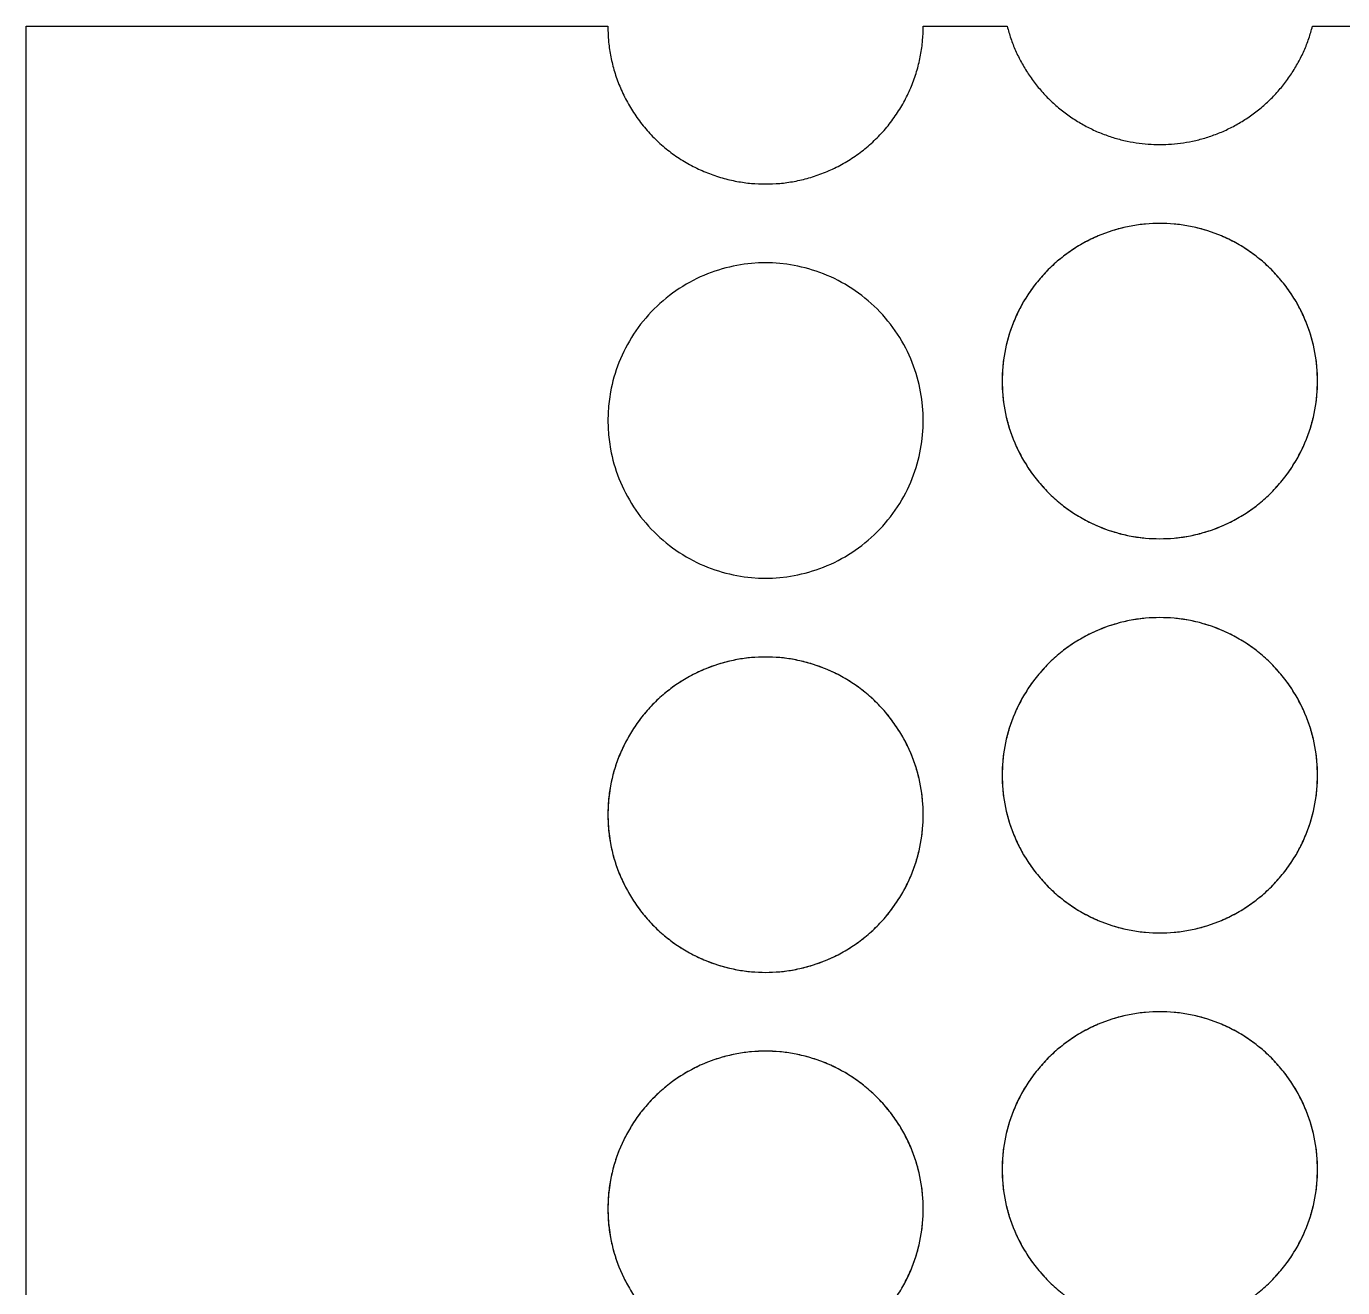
# Model space of a CAD drawing. Extents: x 85 to 185, y 98 to 200.
# Drawn here: x 85 to 111.71, y 174.4 to 200 of the extents above; entities that cross this region are included whole.
import ezdxf

# ---------------------------------------------------------------- set-up
doc = ezdxf.new("R2010")
doc.units = 0
doc.header["$MEASUREMENT"] = 0
doc.layers.get('0').update_dxf_attribs({"linetype": 'CONTINUOUS'})

msp = doc.modelspace()

# ---------------------------------------------------------------- linework, layer by layer
for points in [[(85, 100), (85, 200), (96.8, 200)], [(103.2, 200), (104.902, 200)], [(111.098, 200), (113.229, 200)], [(110.08, 174.369), (110.143, 174.423), (110.203, 174.479), (110.263, 174.537), (110.321, 174.597), (110.377, 174.657), (110.431, 174.72), (110.484, 174.783), (110.536, 174.848), (110.585, 174.914), (110.633, 174.981), (110.678, 175.049), (110.722, 175.118), (110.764, 175.188), (110.804, 175.259), (110.843, 175.33), (110.879, 175.402), (110.913, 175.475), (110.945, 175.548), (110.975, 175.622), (111.004, 175.696), (111.03, 175.77), (111.054, 175.845), (111.076, 175.919), (111.097, 175.994), (111.115, 176.069), (111.132, 176.143), (111.147, 176.218), (111.17, 176.366), (111.187, 176.512), (111.197, 176.657), (111.2, 176.8), (111.2, 176.8), (111.197, 176.943), (111.187, 177.088), (111.17, 177.234), (111.147, 177.382), (111.132, 177.457), (111.115, 177.531), (111.097, 177.606), (111.076, 177.681), (111.054, 177.755), (111.03, 177.83), (111.004, 177.904), (110.975, 177.978), (110.945, 178.052), (110.913, 178.125), (110.879, 178.198), (110.843, 178.27), (110.804, 178.341), (110.764, 178.412), (110.722, 178.482), (110.678, 178.551), (110.633, 178.619), (110.585, 178.686), (110.536, 178.752), (110.484, 178.817), (110.431, 178.88), (110.377, 178.943), (110.321, 179.003), (110.263, 179.063), (110.203, 179.121), (110.143, 179.177), (110.08, 179.231), (110.017, 179.284), (109.952, 179.336), (109.886, 179.385), (109.819, 179.433), (109.751, 179.478), (109.682, 179.522), (109.612, 179.564), (109.541, 179.604), (109.47, 179.643), (109.398, 179.679), (109.325, 179.713), (109.252, 179.745), (109.178, 179.775), (109.104, 179.804), (109.03, 179.83), (108.955, 179.854), (108.881, 179.876), (108.806, 179.897), (108.731, 179.915), (108.657, 179.932), (108.582, 179.947), (108.434, 179.97), (108.288, 179.987), (108.143, 179.997), (108, 180), (107.857, 179.997), (107.712, 179.987), (107.566, 179.97), (107.418, 179.947), (107.343, 179.932), (107.269, 179.915), (107.194, 179.897), (107.119, 179.876), (107.045, 179.854), (106.97, 179.83), (106.896, 179.804), (106.822, 179.775), (106.748, 179.745), (106.675, 179.713), (106.602, 179.679), (106.53, 179.643), (106.459, 179.604), (106.388, 179.564), (106.318, 179.522), (106.249, 179.478), (106.181, 179.433), (106.114, 179.385), (106.048, 179.336), (105.983, 179.284), (105.92, 179.231), (105.857, 179.177), (105.797, 179.121), (105.737, 179.063), (105.679, 179.003), (105.623, 178.943), (105.569, 178.88), (105.516, 178.817), (105.464, 178.752), (105.415, 178.686), (105.367, 178.619), (105.322, 178.551), (105.278, 178.482), (105.236, 178.412), (105.196, 178.341), (105.157, 178.27), (105.121, 178.198), (105.087, 178.125), (105.055, 178.052), (105.025, 177.978), (104.996, 177.904), (104.97, 177.83), (104.946, 177.755), (104.924, 177.681), (104.903, 177.606), (104.885, 177.531), (104.868, 177.457), (104.853, 177.382), (104.83, 177.234), (104.813, 177.088), (104.803, 176.943), (104.8, 176.8), (104.803, 176.657), (104.813, 176.512), (104.83, 176.366), (104.853, 176.218), (104.868, 176.143), (104.885, 176.069), (104.903, 175.994), (104.924, 175.919), (104.946, 175.845), (104.97, 175.77), (104.996, 175.696), (105.025, 175.622), (105.055, 175.548), (105.087, 175.475), (105.121, 175.402), (105.157, 175.33), (105.196, 175.259), (105.236, 175.188), (105.278, 175.118), (105.322, 175.049), (105.367, 174.981), (105.415, 174.914), (105.464, 174.848), (105.516, 174.783), (105.569, 174.72), (105.623, 174.657), (105.679, 174.597), (105.737, 174.537), (105.797, 174.479), (105.857, 174.423), (105.92, 174.369)], [(102.764, 174.388), (102.804, 174.459), (102.843, 174.53), (102.879, 174.602), (102.913, 174.675), (102.945, 174.748), (102.975, 174.822), (103.004, 174.896), (103.03, 174.97), (103.054, 175.045), (103.076, 175.119), (103.097, 175.194), (103.115, 175.269), (103.132, 175.343), (103.147, 175.418), (103.17, 175.566), (103.187, 175.712), (103.197, 175.857), (103.2, 176), (103.2, 176), (103.197, 176.143), (103.187, 176.288), (103.17, 176.434), (103.147, 176.582), (103.132, 176.657), (103.115, 176.731), (103.097, 176.806), (103.076, 176.881), (103.054, 176.955), (103.03, 177.03), (103.004, 177.104), (102.975, 177.178), (102.945, 177.252), (102.913, 177.325), (102.879, 177.398), (102.843, 177.47), (102.804, 177.541), (102.764, 177.612), (102.722, 177.682), (102.678, 177.751), (102.633, 177.819), (102.585, 177.886), (102.536, 177.952), (102.484, 178.017), (102.431, 178.08), (102.377, 178.143), (102.321, 178.203), (102.263, 178.263), (102.203, 178.321), (102.143, 178.377), (102.08, 178.431), (102.017, 178.484), (101.952, 178.536), (101.886, 178.585), (101.819, 178.633), (101.751, 178.678), (101.682, 178.722), (101.612, 178.764), (101.541, 178.804), (101.47, 178.843), (101.398, 178.879), (101.325, 178.913), (101.252, 178.945), (101.178, 178.975), (101.104, 179.004), (101.03, 179.03), (100.955, 179.054), (100.881, 179.076), (100.806, 179.097), (100.731, 179.115), (100.657, 179.132), (100.582, 179.147), (100.434, 179.17), (100.288, 179.187), (100.143, 179.197), (100, 179.2), (99.857, 179.197), (99.712, 179.187), (99.566, 179.17), (99.418, 179.147), (99.343, 179.132), (99.269, 179.115), (99.194, 179.097), (99.119, 179.076), (99.045, 179.054), (98.97, 179.03), (98.896, 179.004), (98.822, 178.975), (98.748, 178.945), (98.675, 178.913), (98.602, 178.879), (98.53, 178.843), (98.459, 178.804), (98.388, 178.764), (98.318, 178.722), (98.249, 178.678), (98.181, 178.633), (98.114, 178.585), (98.048, 178.536), (97.983, 178.484), (97.92, 178.431), (97.857, 178.377), (97.797, 178.321), (97.737, 178.263), (97.679, 178.203), (97.623, 178.143), (97.569, 178.08), (97.516, 178.017), (97.464, 177.952), (97.415, 177.886), (97.367, 177.819), (97.322, 177.751), (97.278, 177.682), (97.236, 177.612), (97.196, 177.541), (97.157, 177.47), (97.121, 177.398), (97.087, 177.325), (97.055, 177.252), (97.025, 177.178), (96.996, 177.104), (96.97, 177.03), (96.946, 176.955), (96.924, 176.881), (96.903, 176.806), (96.885, 176.731), (96.868, 176.657), (96.853, 176.582), (96.83, 176.434), (96.813, 176.288), (96.803, 176.143), (96.8, 176), (96.803, 175.857), (96.813, 175.712), (96.83, 175.566), (96.853, 175.418), (96.868, 175.343), (96.885, 175.269), (96.903, 175.194), (96.924, 175.119), (96.946, 175.045), (96.97, 174.97), (96.996, 174.896), (97.025, 174.822), (97.055, 174.748), (97.087, 174.675), (97.121, 174.602), (97.157, 174.53), (97.196, 174.459), (97.236, 174.388)]]:
    msp.add_lwpolyline(points)
for points in [[(111.2, 192.8), (111.197, 192.943), (111.187, 193.088), (111.17, 193.234), (111.147, 193.382), (111.132, 193.457), (111.115, 193.531), (111.097, 193.606), (111.076, 193.681), (111.054, 193.755), (111.03, 193.83), (111.004, 193.904), (110.975, 193.978), (110.945, 194.052), (110.913, 194.125), (110.879, 194.198), (110.843, 194.27), (110.804, 194.341), (110.764, 194.412), (110.722, 194.482), (110.678, 194.551), (110.633, 194.619), (110.585, 194.686), (110.536, 194.752), (110.484, 194.817), (110.431, 194.88), (110.377, 194.943), (110.321, 195.003), (110.263, 195.063), (110.203, 195.121), (110.143, 195.177), (110.08, 195.231), (110.017, 195.284), (109.952, 195.336), (109.886, 195.385), (109.819, 195.433), (109.751, 195.478), (109.682, 195.522), (109.612, 195.564), (109.541, 195.604), (109.47, 195.643), (109.398, 195.679), (109.325, 195.713), (109.252, 195.745), (109.178, 195.775), (109.104, 195.804), (109.03, 195.83), (108.955, 195.854), (108.881, 195.876), (108.806, 195.897), (108.731, 195.915), (108.657, 195.932), (108.582, 195.947), (108.434, 195.97), (108.288, 195.987), (108.143, 195.997), (108, 196), (107.857, 195.997), (107.712, 195.987), (107.566, 195.97), (107.418, 195.947), (107.343, 195.932), (107.269, 195.915), (107.194, 195.897), (107.119, 195.876), (107.045, 195.854), (106.97, 195.83), (106.896, 195.804), (106.822, 195.775), (106.748, 195.745), (106.675, 195.713), (106.602, 195.679), (106.53, 195.643), (106.459, 195.604), (106.388, 195.564), (106.318, 195.522), (106.249, 195.478), (106.181, 195.433), (106.114, 195.385), (106.048, 195.336), (105.983, 195.284), (105.92, 195.231), (105.857, 195.177), (105.797, 195.121), (105.737, 195.063), (105.679, 195.003), (105.623, 194.943), (105.569, 194.88), (105.516, 194.817), (105.464, 194.752), (105.415, 194.686), (105.367, 194.619), (105.322, 194.551), (105.278, 194.482), (105.236, 194.412), (105.196, 194.341), (105.157, 194.27), (105.121, 194.198), (105.087, 194.125), (105.055, 194.052), (105.025, 193.978), (104.996, 193.904), (104.97, 193.83), (104.946, 193.755), (104.924, 193.681), (104.903, 193.606), (104.885, 193.531), (104.868, 193.457), (104.853, 193.382), (104.83, 193.234), (104.813, 193.088), (104.803, 192.943), (104.8, 192.8), (104.803, 192.657), (104.813, 192.512), (104.83, 192.366), (104.853, 192.218), (104.868, 192.143), (104.885, 192.069), (104.903, 191.994), (104.924, 191.919), (104.946, 191.845), (104.97, 191.77), (104.996, 191.696), (105.025, 191.622), (105.055, 191.548), (105.087, 191.475), (105.121, 191.402), (105.157, 191.33), (105.196, 191.259), (105.236, 191.188), (105.278, 191.118), (105.322, 191.049), (105.367, 190.981), (105.415, 190.914), (105.464, 190.848), (105.516, 190.783), (105.569, 190.72), (105.623, 190.657), (105.679, 190.597), (105.737, 190.537), (105.797, 190.479), (105.857, 190.423), (105.92, 190.369), (105.983, 190.316), (106.048, 190.264), (106.114, 190.215), (106.181, 190.167), (106.249, 190.122), (106.318, 190.078), (106.388, 190.036), (106.459, 189.996), (106.53, 189.957), (106.602, 189.921), (106.675, 189.887), (106.748, 189.855), (106.822, 189.825), (106.896, 189.796), (106.97, 189.77), (107.045, 189.746), (107.119, 189.724), (107.194, 189.703), (107.269, 189.685), (107.343, 189.668), (107.418, 189.653), (107.566, 189.63), (107.712, 189.613), (107.857, 189.603), (108, 189.6), (108.143, 189.603), (108.288, 189.613), (108.434, 189.63), (108.582, 189.653), (108.657, 189.668), (108.731, 189.685), (108.806, 189.703), (108.881, 189.724), (108.955, 189.746), (109.03, 189.77), (109.104, 189.796), (109.178, 189.825), (109.252, 189.855), (109.325, 189.887), (109.398, 189.921), (109.47, 189.957), (109.541, 189.996), (109.612, 190.036), (109.682, 190.078), (109.751, 190.122), (109.819, 190.167), (109.886, 190.215), (109.952, 190.264), (110.017, 190.316), (110.08, 190.369), (110.143, 190.423), (110.203, 190.479), (110.263, 190.537), (110.321, 190.597), (110.377, 190.657), (110.431, 190.72), (110.484, 190.783), (110.536, 190.848), (110.585, 190.914), (110.633, 190.981), (110.678, 191.049), (110.722, 191.118), (110.764, 191.188), (110.804, 191.259), (110.843, 191.33), (110.879, 191.402), (110.913, 191.475), (110.945, 191.548), (110.975, 191.622), (111.004, 191.696), (111.03, 191.77), (111.054, 191.845), (111.076, 191.919), (111.097, 191.994), (111.115, 192.069), (111.132, 192.143), (111.147, 192.218), (111.17, 192.366), (111.187, 192.512), (111.197, 192.657), (111.2, 192.8)], [(103.2, 192), (103.197, 192.143), (103.187, 192.288), (103.17, 192.434), (103.147, 192.582), (103.132, 192.657), (103.115, 192.731), (103.097, 192.806), (103.076, 192.881), (103.054, 192.955), (103.03, 193.03), (103.004, 193.104), (102.975, 193.178), (102.945, 193.252), (102.913, 193.325), (102.879, 193.398), (102.843, 193.47), (102.804, 193.541), (102.764, 193.612), (102.722, 193.682), (102.678, 193.751), (102.633, 193.819), (102.585, 193.886), (102.536, 193.952), (102.484, 194.017), (102.431, 194.08), (102.377, 194.143), (102.321, 194.203), (102.263, 194.263), (102.203, 194.321), (102.143, 194.377), (102.08, 194.431), (102.017, 194.484), (101.952, 194.536), (101.886, 194.585), (101.819, 194.633), (101.751, 194.678), (101.682, 194.722), (101.612, 194.764), (101.541, 194.804), (101.47, 194.843), (101.398, 194.879), (101.325, 194.913), (101.252, 194.945), (101.178, 194.975), (101.104, 195.004), (101.03, 195.03), (100.955, 195.054), (100.881, 195.076), (100.806, 195.097), (100.731, 195.115), (100.657, 195.132), (100.582, 195.147), (100.434, 195.17), (100.288, 195.187), (100.143, 195.197), (100, 195.2), (99.857, 195.197), (99.712, 195.187), (99.566, 195.17), (99.418, 195.147), (99.343, 195.132), (99.269, 195.115), (99.194, 195.097), (99.119, 195.076), (99.045, 195.054), (98.97, 195.03), (98.896, 195.004), (98.822, 194.975), (98.748, 194.945), (98.675, 194.913), (98.602, 194.879), (98.53, 194.843), (98.459, 194.804), (98.388, 194.764), (98.318, 194.722), (98.249, 194.678), (98.181, 194.633), (98.114, 194.585), (98.048, 194.536), (97.983, 194.484), (97.92, 194.431), (97.857, 194.377), (97.797, 194.321), (97.737, 194.263), (97.679, 194.203), (97.623, 194.143), (97.569, 194.08), (97.516, 194.017), (97.464, 193.952), (97.415, 193.886), (97.367, 193.819), (97.322, 193.751), (97.278, 193.682), (97.236, 193.612), (97.196, 193.541), (97.157, 193.47), (97.121, 193.398), (97.087, 193.325), (97.055, 193.252), (97.025, 193.178), (96.996, 193.104), (96.97, 193.03), (96.946, 192.955), (96.924, 192.881), (96.903, 192.806), (96.885, 192.731), (96.868, 192.657), (96.853, 192.582), (96.83, 192.434), (96.813, 192.288), (96.803, 192.143), (96.8, 192), (96.803, 191.857), (96.813, 191.712), (96.83, 191.566), (96.853, 191.418), (96.868, 191.343), (96.885, 191.269), (96.903, 191.194), (96.924, 191.119), (96.946, 191.045), (96.97, 190.97), (96.996, 190.896), (97.025, 190.822), (97.055, 190.748), (97.087, 190.675), (97.121, 190.602), (97.157, 190.53), (97.196, 190.459), (97.236, 190.388), (97.278, 190.318), (97.322, 190.249), (97.367, 190.181), (97.415, 190.114), (97.464, 190.048), (97.516, 189.983), (97.569, 189.92), (97.623, 189.857), (97.679, 189.797), (97.737, 189.737), (97.797, 189.679), (97.857, 189.623), (97.92, 189.569), (97.983, 189.516), (98.048, 189.464), (98.114, 189.415), (98.181, 189.367), (98.249, 189.322), (98.318, 189.278), (98.388, 189.236), (98.459, 189.196), (98.53, 189.157), (98.602, 189.121), (98.675, 189.087), (98.748, 189.055), (98.822, 189.025), (98.896, 188.996), (98.97, 188.97), (99.045, 188.946), (99.119, 188.924), (99.194, 188.903), (99.269, 188.885), (99.343, 188.868), (99.418, 188.853), (99.566, 188.83), (99.712, 188.813), (99.857, 188.803), (100, 188.8), (100.143, 188.803), (100.288, 188.813), (100.434, 188.83), (100.582, 188.853), (100.657, 188.868), (100.731, 188.885), (100.806, 188.903), (100.881, 188.924), (100.955, 188.946), (101.03, 188.97), (101.104, 188.996), (101.178, 189.025), (101.252, 189.055), (101.325, 189.087), (101.398, 189.121), (101.47, 189.157), (101.541, 189.196), (101.612, 189.236), (101.682, 189.278), (101.751, 189.322), (101.819, 189.367), (101.886, 189.415), (101.952, 189.464), (102.017, 189.516), (102.08, 189.569), (102.143, 189.623), (102.203, 189.679), (102.263, 189.737), (102.321, 189.797), (102.377, 189.857), (102.431, 189.92), (102.484, 189.983), (102.536, 190.048), (102.585, 190.114), (102.633, 190.181), (102.678, 190.249), (102.722, 190.318), (102.764, 190.388), (102.804, 190.459), (102.843, 190.53), (102.879, 190.602), (102.913, 190.675), (102.945, 190.748), (102.975, 190.822), (103.004, 190.896), (103.03, 190.97), (103.054, 191.045), (103.076, 191.119), (103.097, 191.194), (103.115, 191.269), (103.132, 191.343), (103.147, 191.418), (103.17, 191.566), (103.187, 191.712), (103.197, 191.857), (103.2, 192)], [(111.2, 184.8), (111.197, 184.943), (111.187, 185.088), (111.17, 185.234), (111.147, 185.382), (111.132, 185.457), (111.115, 185.531), (111.097, 185.606), (111.076, 185.681), (111.054, 185.755), (111.03, 185.83), (111.004, 185.904), (110.975, 185.978), (110.945, 186.052), (110.913, 186.125), (110.879, 186.198), (110.843, 186.27), (110.804, 186.341), (110.764, 186.412), (110.722, 186.482), (110.678, 186.551), (110.633, 186.619), (110.585, 186.686), (110.536, 186.752), (110.484, 186.817), (110.431, 186.88), (110.377, 186.943), (110.321, 187.003), (110.263, 187.063), (110.203, 187.121), (110.143, 187.177), (110.08, 187.231), (110.017, 187.284), (109.952, 187.336), (109.886, 187.385), (109.819, 187.433), (109.751, 187.478), (109.682, 187.522), (109.612, 187.564), (109.541, 187.604), (109.47, 187.643), (109.398, 187.679), (109.325, 187.713), (109.252, 187.745), (109.178, 187.775), (109.104, 187.804), (109.03, 187.83), (108.955, 187.854), (108.881, 187.876), (108.806, 187.897), (108.731, 187.915), (108.657, 187.932), (108.582, 187.947), (108.434, 187.97), (108.288, 187.987), (108.143, 187.997), (108, 188), (107.857, 187.997), (107.712, 187.987), (107.566, 187.97), (107.418, 187.947), (107.343, 187.932), (107.269, 187.915), (107.194, 187.897), (107.119, 187.876), (107.045, 187.854), (106.97, 187.83), (106.896, 187.804), (106.822, 187.775), (106.748, 187.745), (106.675, 187.713), (106.602, 187.679), (106.53, 187.643), (106.459, 187.604), (106.388, 187.564), (106.318, 187.522), (106.249, 187.478), (106.181, 187.433), (106.114, 187.385), (106.048, 187.336), (105.983, 187.284), (105.92, 187.231), (105.857, 187.177), (105.797, 187.121), (105.737, 187.063), (105.679, 187.003), (105.623, 186.943), (105.569, 186.88), (105.516, 186.817), (105.464, 186.752), (105.415, 186.686), (105.367, 186.619), (105.322, 186.551), (105.278, 186.482), (105.236, 186.412), (105.196, 186.341), (105.157, 186.27), (105.121, 186.198), (105.087, 186.125), (105.055, 186.052), (105.025, 185.978), (104.996, 185.904), (104.97, 185.83), (104.946, 185.755), (104.924, 185.681), (104.903, 185.606), (104.885, 185.531), (104.868, 185.457), (104.853, 185.382), (104.83, 185.234), (104.813, 185.088), (104.803, 184.943), (104.8, 184.8), (104.803, 184.657), (104.813, 184.512), (104.83, 184.366), (104.853, 184.218), (104.868, 184.143), (104.885, 184.069), (104.903, 183.994), (104.924, 183.919), (104.946, 183.845), (104.97, 183.77), (104.996, 183.696), (105.025, 183.622), (105.055, 183.548), (105.087, 183.475), (105.121, 183.402), (105.157, 183.33), (105.196, 183.259), (105.236, 183.188), (105.278, 183.118), (105.322, 183.049), (105.367, 182.981), (105.415, 182.914), (105.464, 182.848), (105.516, 182.783), (105.569, 182.72), (105.623, 182.657), (105.679, 182.597), (105.737, 182.537), (105.797, 182.479), (105.857, 182.423), (105.92, 182.369), (105.983, 182.316), (106.048, 182.264), (106.114, 182.215), (106.181, 182.167), (106.249, 182.122), (106.318, 182.078), (106.388, 182.036), (106.459, 181.996), (106.53, 181.957), (106.602, 181.921), (106.675, 181.887), (106.748, 181.855), (106.822, 181.825), (106.896, 181.796), (106.97, 181.77), (107.045, 181.746), (107.119, 181.724), (107.194, 181.703), (107.269, 181.685), (107.343, 181.668), (107.418, 181.653), (107.566, 181.63), (107.712, 181.613), (107.857, 181.603), (108, 181.6), (108.143, 181.603), (108.288, 181.613), (108.434, 181.63), (108.582, 181.653), (108.657, 181.668), (108.731, 181.685), (108.806, 181.703), (108.881, 181.724), (108.955, 181.746), (109.03, 181.77), (109.104, 181.796), (109.178, 181.825), (109.252, 181.855), (109.325, 181.887), (109.398, 181.921), (109.47, 181.957), (109.541, 181.996), (109.612, 182.036), (109.682, 182.078), (109.751, 182.122), (109.819, 182.167), (109.886, 182.215), (109.952, 182.264), (110.017, 182.316), (110.08, 182.369), (110.143, 182.423), (110.203, 182.479), (110.263, 182.537), (110.321, 182.597), (110.377, 182.657), (110.431, 182.72), (110.484, 182.783), (110.536, 182.848), (110.585, 182.914), (110.633, 182.981), (110.678, 183.049), (110.722, 183.118), (110.764, 183.188), (110.804, 183.259), (110.843, 183.33), (110.879, 183.402), (110.913, 183.475), (110.945, 183.548), (110.975, 183.622), (111.004, 183.696), (111.03, 183.77), (111.054, 183.845), (111.076, 183.919), (111.097, 183.994), (111.115, 184.069), (111.132, 184.143), (111.147, 184.218), (111.17, 184.366), (111.187, 184.512), (111.197, 184.657), (111.2, 184.8)], [(103.2, 184), (103.197, 184.143), (103.187, 184.288), (103.17, 184.434), (103.147, 184.582), (103.132, 184.657), (103.115, 184.731), (103.097, 184.806), (103.076, 184.881), (103.054, 184.955), (103.03, 185.03), (103.004, 185.104), (102.975, 185.178), (102.945, 185.252), (102.913, 185.325), (102.879, 185.398), (102.843, 185.47), (102.804, 185.541), (102.764, 185.612), (102.722, 185.682), (102.678, 185.751), (102.633, 185.819), (102.585, 185.886), (102.536, 185.952), (102.484, 186.017), (102.431, 186.08), (102.377, 186.143), (102.321, 186.203), (102.263, 186.263), (102.203, 186.321), (102.143, 186.377), (102.08, 186.431), (102.017, 186.484), (101.952, 186.536), (101.886, 186.585), (101.819, 186.633), (101.751, 186.678), (101.682, 186.722), (101.612, 186.764), (101.541, 186.804), (101.47, 186.843), (101.398, 186.879), (101.325, 186.913), (101.252, 186.945), (101.178, 186.975), (101.104, 187.004), (101.03, 187.03), (100.955, 187.054), (100.881, 187.076), (100.806, 187.097), (100.731, 187.115), (100.657, 187.132), (100.582, 187.147), (100.434, 187.17), (100.288, 187.187), (100.143, 187.197), (100, 187.2), (99.857, 187.197), (99.712, 187.187), (99.566, 187.17), (99.418, 187.147), (99.343, 187.132), (99.269, 187.115), (99.194, 187.097), (99.119, 187.076), (99.045, 187.054), (98.97, 187.03), (98.896, 187.004), (98.822, 186.975), (98.748, 186.945), (98.675, 186.913), (98.602, 186.879), (98.53, 186.843), (98.459, 186.804), (98.388, 186.764), (98.318, 186.722), (98.249, 186.678), (98.181, 186.633), (98.114, 186.585), (98.048, 186.536), (97.983, 186.484), (97.92, 186.431), (97.857, 186.377), (97.797, 186.321), (97.737, 186.263), (97.679, 186.203), (97.623, 186.143), (97.569, 186.08), (97.516, 186.017), (97.464, 185.952), (97.415, 185.886), (97.367, 185.819), (97.322, 185.751), (97.278, 185.682), (97.236, 185.612), (97.196, 185.541), (97.157, 185.47), (97.121, 185.398), (97.087, 185.325), (97.055, 185.252), (97.025, 185.178), (96.996, 185.104), (96.97, 185.03), (96.946, 184.955), (96.924, 184.881), (96.903, 184.806), (96.885, 184.731), (96.868, 184.657), (96.853, 184.582), (96.83, 184.434), (96.813, 184.288), (96.803, 184.143), (96.8, 184), (96.803, 183.857), (96.813, 183.712), (96.83, 183.566), (96.853, 183.418), (96.868, 183.343), (96.885, 183.269), (96.903, 183.194), (96.924, 183.119), (96.946, 183.045), (96.97, 182.97), (96.996, 182.896), (97.025, 182.822), (97.055, 182.748), (97.087, 182.675), (97.121, 182.602), (97.157, 182.53), (97.196, 182.459), (97.236, 182.388), (97.278, 182.318), (97.322, 182.249), (97.367, 182.181), (97.415, 182.114), (97.464, 182.048), (97.516, 181.983), (97.569, 181.92), (97.623, 181.857), (97.679, 181.797), (97.737, 181.737), (97.797, 181.679), (97.857, 181.623), (97.92, 181.569), (97.983, 181.516), (98.048, 181.464), (98.114, 181.415), (98.181, 181.367), (98.249, 181.322), (98.318, 181.278), (98.388, 181.236), (98.459, 181.196), (98.53, 181.157), (98.602, 181.121), (98.675, 181.087), (98.748, 181.055), (98.822, 181.025), (98.896, 180.996), (98.97, 180.97), (99.045, 180.946), (99.119, 180.924), (99.194, 180.903), (99.269, 180.885), (99.343, 180.868), (99.418, 180.853), (99.566, 180.83), (99.712, 180.813), (99.857, 180.803), (100, 180.8), (100.143, 180.803), (100.288, 180.813), (100.434, 180.83), (100.582, 180.853), (100.657, 180.868), (100.731, 180.885), (100.806, 180.903), (100.881, 180.924), (100.955, 180.946), (101.03, 180.97), (101.104, 180.996), (101.178, 181.025), (101.252, 181.055), (101.325, 181.087), (101.398, 181.121), (101.47, 181.157), (101.541, 181.196), (101.612, 181.236), (101.682, 181.278), (101.751, 181.322), (101.819, 181.367), (101.886, 181.415), (101.952, 181.464), (102.017, 181.516), (102.08, 181.569), (102.143, 181.623), (102.203, 181.679), (102.263, 181.737), (102.321, 181.797), (102.377, 181.857), (102.431, 181.92), (102.484, 181.983), (102.536, 182.048), (102.585, 182.114), (102.633, 182.181), (102.678, 182.249), (102.722, 182.318), (102.764, 182.388), (102.804, 182.459), (102.843, 182.53), (102.879, 182.602), (102.913, 182.675), (102.945, 182.748), (102.975, 182.822), (103.004, 182.896), (103.03, 182.97), (103.054, 183.045), (103.076, 183.119), (103.097, 183.194), (103.115, 183.269), (103.132, 183.343), (103.147, 183.418), (103.17, 183.566), (103.187, 183.712), (103.197, 183.857), (103.2, 184)]]:
    msp.add_lwpolyline(points, close=True)
for points, weights in [([(96.8, 200), (96.8, 196.8), (100, 196.8)], [1, 0.707106781187, 1]), ([(100, 196.8), (103.2, 196.8), (103.2, 200)], [1, 0.707106781187, 1]), ([(104.902, 200), (105.521, 197.6), (108, 197.6)], [0.917094319996, 0.757089129494, 1]), ([(108, 197.6), (110.479, 197.6), (111.098, 200)], [1, 0.757089129494, 0.917094319996]), ([(108, 196), (104.8, 196), (104.8, 192.8)], [1, 0.707106781187, 1]), ([(111.2, 192.8), (111.2, 196), (108, 196)], [1, 0.707106781187, 1]), ([(104.8, 192.8), (104.8, 189.6), (108, 189.6)], [1, 0.707106781187, 1]), ([(108, 189.6), (111.2, 189.6), (111.2, 192.8)], [1, 0.707106781187, 1]), ([(108, 188), (104.8, 188), (104.8, 184.8)], [1, 0.707106781187, 1]), ([(111.2, 184.8), (111.2, 188), (108, 188)], [1, 0.707106781187, 1]), ([(100, 187.2), (96.8, 187.2), (96.8, 184)], [1, 0.707106781187, 1]), ([(103.2, 184), (103.2, 187.2), (100, 187.2)], [1, 0.707106781187, 1]), ([(104.8, 184.8), (104.8, 181.6), (108, 181.6)], [1, 0.707106781187, 1]), ([(108, 181.6), (111.2, 181.6), (111.2, 184.8)], [1, 0.707106781187, 1]), ([(96.8, 184), (96.8, 180.8), (100, 180.8)], [1, 0.707106781187, 1]), ([(100, 180.8), (103.2, 180.8), (103.2, 184)], [1, 0.707106781187, 1]), ([(108, 180), (104.8, 180), (104.8, 176.8)], [1, 0.707106781187, 1]), ([(111.2, 176.8), (111.2, 180), (108, 180)], [1, 0.707106781187, 1]), ([(100, 179.2), (96.8, 179.2), (96.8, 176)], [1, 0.707106781187, 1]), ([(103.2, 176), (103.2, 179.2), (100, 179.2)], [1, 0.707106781187, 1]), ([(104.8, 176.8), (104.8, 173.6), (108, 173.6)], [1, 0.707106781187, 1]), ([(108, 173.6), (111.2, 173.6), (111.2, 176.8)], [1, 0.707106781187, 1]), ([(96.8, 176), (96.8, 172.8), (100, 172.8)], [1, 0.707106781187, 1]), ([(100, 172.8), (103.2, 172.8), (103.2, 176)], [1, 0.707106781187, 1])]:
    msp.add_rational_spline(points, weights, degree=2)

doc.saveas('drawing.dxf')
